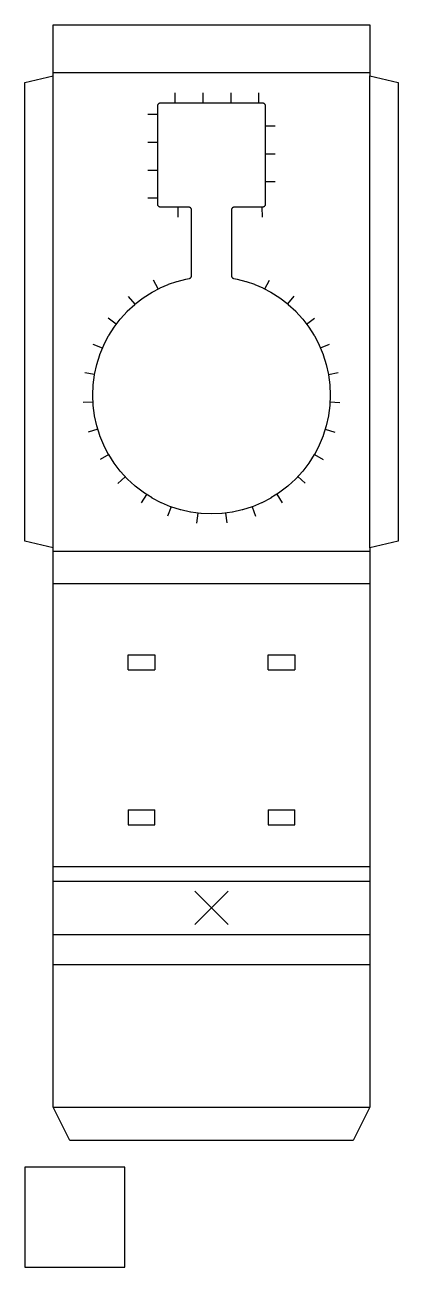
# Model space of a CAD drawing. Extents: x 0 to 112, y 0 to 373.
import ezdxf

# ---------------------------------------------------------------- set-up
doc = ezdxf.new("R2010")
doc.units = 0
for name, color, linetype in [('KONTROLLE_30MM', 7, 'Continuous'), ('RILLEN_BERG', 5, 'Continuous'), ('RILLEN_TAL', 3, 'Continuous'), ('SCHNEIDEN', 1, 'Continuous')]:
    doc.layers.add(name, color=color, linetype=linetype)

msp = doc.modelspace()

# ---------------------------------------------------------------- linework, layer by layer
at = {"layer": 'KONTROLLE_30MM', "color": 7}
msp.add_lwpolyline([(30, 0), (30, 30), (0, 30), (0, 0)], close=True, dxfattribs=at)
at = {"layer": 'RILLEN_BERG', "color": 5}
for points in [[(8.47, 358.35), (103.57, 358.35)], [(8.47, 214.75), (103.57, 214.75)], [(8.47, 205), (103.57, 205)], [(8.47, 120.2), (103.57, 120.2)], [(8.47, 90.8), (103.57, 90.8)], [(8.47, 48), (103.57, 48)]]:
    msp.add_lwpolyline(points, dxfattribs=at)
at = {"layer": 'RILLEN_TAL', "color": 3}
for points in [[(8.47, 215.75), (8.47, 357.35)], [(103.57, 215.75), (103.57, 357.35)], [(31.02, 179.2), (39.02, 179.2)], [(73.03, 179.2), (81.03, 179.2)], [(31.02, 137.2), (39.02, 137.2)], [(73.03, 137.2), (81.03, 137.2)], [(8.47, 115.75), (103.57, 115.75)], [(8.47, 99.75), (103.57, 99.75)]]:
    msp.add_lwpolyline(points, dxfattribs=at)
at = {"layer": 'SCHNEIDEN', "color": 1}
for points in [[(0, 355.35), (0, 355.35), (8.47, 357.35), (8.47, 357.35), (8.47, 357.35), (8.47, 357.35), (8.47, 357.35), (8.47, 357.35), (8.47, 357.35), (8.47, 357.35), (8.47, 357.35), (8.47, 357.35), (8.47, 357.35), (8.47, 357.35), (8.47, 357.35), (8.47, 357.35), (8.47, 357.35), (8.47, 372.6), (8.47, 372.6), (8.47, 372.6), (103.57, 372.6), (103.57, 372.6), (103.57, 372.6), (103.57, 357.35), (103.57, 357.35), (103.57, 357.35), (103.57, 357.35), (103.57, 357.35), (103.57, 357.35), (103.57, 357.35), (103.57, 357.35), (103.57, 357.35), (103.57, 357.35), (103.57, 357.35), (103.58, 357.35), (103.58, 357.35), (103.58, 357.35), (103.58, 357.35), (112.05, 355.35), (112.05, 355.35), (112.05, 355.35), (112.05, 217.75), (112.05, 217.75), (112.05, 217.75), (103.58, 215.75), (103.58, 215.75), (103.58, 215.75), (103.58, 215.75), (103.57, 215.75), (103.57, 215.75), (103.57, 215.75), (103.57, 215.75), (103.57, 215.75), (103.57, 215.75), (103.57, 215.75), (103.57, 215.75), (103.57, 215.75), (103.57, 215.75), (103.57, 215.75), (103.57, 48), (103.57, 48), (103.57, 48), (103.57, 48), (103.57, 48), (98.57, 38), (98.57, 38), (98.57, 38), (13.47, 38), (13.47, 38), (13.47, 38), (8.47, 48), (8.47, 48), (8.47, 48), (8.47, 48), (8.47, 48), (8.47, 215.75), (8.47, 215.75), (8.47, 215.75), (8.47, 215.75), (8.47, 215.75), (8.47, 215.75), (8.47, 215.75), (8.47, 215.75), (8.47, 215.75), (8.47, 215.75), (8.47, 215.75), (8.47, 215.75), (8.47, 215.75), (8.47, 215.75), (8.47, 215.75), (0, 217.75), (0, 217.75), (0, 217.75), (0, 355.35)], [(52.93, 226.04), (52.86, 226.04), (49.83, 226.44), (49.77, 226.46), (46.79, 227.12), (46.72, 227.14), (43.83, 228.05), (43.76, 228.08), (40.97, 229.24), (40.9, 229.27), (38.23, 230.66), (38.17, 230.7), (35.57, 232.35), (35.52, 232.39), (33.09, 234.26), (33.04, 234.3), (30.8, 236.37), (30.75, 236.42), (28.7, 238.65), (28.66, 238.71), (26.82, 241.1), (26.78, 241.16), (25.17, 243.7), (25.14, 243.76), (23.73, 246.46), (23.7, 246.53), (22.53, 249.34), (22.51, 249.4), (21.6, 252.3), (21.58, 252.37), (20.92, 255.33), (20.91, 255.4), (20.52, 258.41), (20.51, 258.48), (20.38, 261.52), (20.38, 261.58), (20.51, 264.59), (20.51, 264.66), (20.9, 267.66), (20.92, 267.72), (21.57, 270.68), (21.58, 270.75), (22.49, 273.65), (22.52, 273.72), (23.69, 276.55), (23.72, 276.61), (25.14, 279.34), (25.17, 279.4), (26.77, 281.92), (26.81, 281.97), (28.63, 284.36), (28.67, 284.41), (30.71, 286.65), (30.76, 286.7), (33, 288.77), (33.06, 288.81), (35.49, 290.69), (35.55, 290.73), (38.17, 292.41), (38.23, 292.44), (40.56, 293.67), (40.61, 293.7), (43.05, 294.75), (43.11, 294.78), (45.63, 295.65), (45.69, 295.67), (48.29, 296.35), (48.35, 296.36), (49.35, 296.54), (49.44, 296.57), (49.52, 296.59), (49.59, 296.62), (49.66, 296.66), (49.73, 296.71), (49.78, 296.76), (49.84, 296.82), (49.89, 296.89), (49.93, 296.95), (49.96, 297.02), (49.99, 297.1), (50.01, 297.18), (50.02, 297.25), (50.02, 297.35), (50.02, 317.08), (50.02, 317.18), (50.01, 317.26), (49.99, 317.33), (49.96, 317.41), (49.93, 317.48), (49.89, 317.54), (49.84, 317.61), (49.79, 317.67), (49.73, 317.72), (49.67, 317.76), (49.6, 317.81), (49.53, 317.84), (49.46, 317.86), (49.38, 317.88), (49.3, 317.9), (49.21, 317.9), (40.81, 317.9), (40.76, 317.9), (40.72, 317.9), (40.63, 317.91), (40.62, 317.92), (40.53, 317.94), (40.52, 317.94), (40.44, 317.97), (40.43, 317.97), (40.34, 318.01), (40.34, 318.02), (40.26, 318.07), (40.25, 318.07), (40.18, 318.13), (40.17, 318.13), (40.11, 318.2), (40.1, 318.21), (40.05, 318.28), (40.04, 318.29), (39.99, 318.36), (39.99, 318.37), (39.95, 318.45), (39.94, 318.46), (39.91, 318.55), (39.91, 318.56), (39.89, 318.64), (39.89, 318.66), (39.88, 318.74), (39.88, 318.79), (39.87, 318.83), (39.87, 348.27), (39.88, 348.31), (39.88, 348.36), (39.89, 348.45), (39.89, 348.46), (39.91, 348.54), (39.91, 348.55), (39.94, 348.64), (39.95, 348.65), (39.99, 348.73), (39.99, 348.74), (40.04, 348.82), (40.05, 348.82), (40.1, 348.89), (40.11, 348.9), (40.17, 348.97), (40.18, 348.97), (40.25, 349.03), (40.26, 349.04), (40.34, 349.08), (40.35, 349.09), (40.43, 349.13), (40.44, 349.13), (40.52, 349.16), (40.53, 349.16), (40.62, 349.18), (40.63, 349.19), (40.72, 349.2), (40.76, 349.2), (40.81, 349.2), (71.24, 349.2), (71.29, 349.2), (71.33, 349.2), (71.42, 349.19), (71.43, 349.18), (71.52, 349.16), (71.53, 349.16), (71.61, 349.13), (71.62, 349.13), (71.71, 349.09), (71.71, 349.08), (71.79, 349.04), (71.8, 349.03), (71.87, 348.97), (71.88, 348.97), (71.94, 348.9), (71.95, 348.89), (72, 348.82), (72.01, 348.81), (72.06, 348.74), (72.06, 348.73), (72.1, 348.65), (72.11, 348.64), (72.14, 348.55), (72.14, 348.54), (72.16, 348.46), (72.16, 348.44), (72.17, 348.36), (72.17, 348.31), (72.18, 348.27), (72.18, 318.83), (72.17, 318.79), (72.17, 318.74), (72.16, 318.66), (72.16, 318.64), (72.14, 318.56), (72.14, 318.55), (72.11, 318.46), (72.1, 318.45), (72.06, 318.37), (72.06, 318.36), (72.01, 318.29), (72, 318.28), (71.95, 318.21), (71.94, 318.2), (71.88, 318.13), (71.87, 318.13), (71.8, 318.07), (71.79, 318.06), (71.71, 318.02), (71.7, 318.01), (71.62, 317.97), (71.61, 317.97), (71.53, 317.94), (71.52, 317.94), (71.43, 317.92), (71.42, 317.91), (71.33, 317.9), (71.29, 317.9), (71.24, 317.9), (62.84, 317.9), (62.75, 317.9), (62.67, 317.88), (62.59, 317.86), (62.52, 317.84), (62.45, 317.81), (62.38, 317.76), (62.32, 317.72), (62.26, 317.67), (62.21, 317.61), (62.16, 317.54), (62.12, 317.48), (62.09, 317.41), (62.06, 317.33), (62.04, 317.26), (62.03, 317.18), (62.02, 317.08), (62.02, 297.35), (62.03, 297.25), (62.04, 297.18), (62.06, 297.1), (62.09, 297.02), (62.12, 296.95), (62.16, 296.89), (62.21, 296.82), (62.27, 296.76), (62.32, 296.71), (62.39, 296.66), (62.46, 296.62), (62.53, 296.59), (62.61, 296.57), (62.7, 296.54), (63.7, 296.36), (63.76, 296.35), (66.36, 295.67), (66.42, 295.65), (68.94, 294.78), (69, 294.75), (71.44, 293.7), (71.49, 293.67), (73.82, 292.44), (73.88, 292.41), (76.5, 290.73), (76.56, 290.69), (78.99, 288.81), (79.05, 288.77), (81.29, 286.7), (81.34, 286.65), (83.38, 284.41), (83.42, 284.36), (85.24, 281.97), (85.28, 281.92), (86.88, 279.4), (86.91, 279.34), (88.33, 276.61), (88.36, 276.55), (89.53, 273.72), (89.56, 273.65), (90.47, 270.75), (90.48, 270.68), (91.13, 267.72), (91.15, 267.66), (91.54, 264.66), (91.54, 264.59), (91.67, 261.58), (91.67, 261.52), (91.54, 258.48), (91.53, 258.41), (91.14, 255.4), (91.13, 255.33), (90.47, 252.37), (90.45, 252.3), (89.54, 249.4), (89.52, 249.34), (88.35, 246.53), (88.32, 246.46), (86.91, 243.76), (86.88, 243.7), (85.27, 241.16), (85.23, 241.1), (83.39, 238.71), (83.35, 238.65), (81.3, 236.42), (81.25, 236.37), (79.01, 234.3), (78.96, 234.26), (76.53, 232.39), (76.48, 232.35), (73.88, 230.7), (73.82, 230.66), (71.15, 229.27), (71.08, 229.24), (68.29, 228.08), (68.22, 228.05), (65.33, 227.14), (65.26, 227.12), (62.28, 226.46), (62.22, 226.44), (59.19, 226.04), (59.12, 226.04), (56.06, 225.9), (55.99, 225.9)]]:
    msp.add_lwpolyline(points, close=True, dxfattribs=at)
for points in [[(45.15, 349.2), (45.15, 352.2)], [(53.53, 349.2), (53.53, 352.2)], [(61.9, 349.2), (61.9, 352.2)], [(70.28, 349.2), (70.28, 352.2)], [(39.87, 345.71), (36.87, 345.71)], [(72.18, 342.33), (75.18, 342.33)], [(39.87, 337.33), (36.87, 337.33)], [(72.18, 333.96), (75.18, 333.96)], [(39.87, 328.96), (36.87, 328.96)], [(72.18, 325.58), (75.18, 325.58)], [(39.87, 320.58), (36.87, 320.58)], [(45.96, 317.9), (45.96, 314.9)], [(71.09, 317.9), (71.26, 314.91)], [(40, 293.38), (38.6, 296.03)], [(71.99, 293.41), (73.39, 296.06)], [(33.09, 288.83), (31.16, 291.14)], [(78.91, 288.88), (80.82, 291.19)], [(27.43, 282.79), (25.05, 284.61)], [(84.57, 282.85), (86.96, 284.67)], [(23.31, 275.63), (20.53, 276.77)], [(88.72, 275.69), (91.49, 276.84)], [(91.12, 267.77), (94.07, 268.31)], [(20.91, 267.71), (17.96, 268.23)], [(20.47, 259.44), (17.47, 259.31)], [(91.59, 259.51), (94.58, 259.38)], [(21.91, 251.3), (19.05, 250.4)], [(90.16, 251.37), (93.02, 250.47)], [(25.17, 243.7), (22.58, 242.19)], [(86.91, 243.76), (89.52, 242.27)], [(30.14, 237.08), (27.92, 235.06)], [(81.96, 237.13), (84.17, 235.11)], [(36.48, 231.77), (34.87, 229.24)], [(75.63, 231.81), (77.24, 229.28)], [(43.87, 228.04), (42.86, 225.22)], [(68.25, 228.06), (69.28, 225.25)], [(51.92, 226.17), (51.53, 223.19)], [(60.19, 226.18), (60.59, 223.2)], [(31.02, 179.2), (31.02, 183.7), (39.02, 183.7), (39.02, 179.2)], [(73.03, 179.2), (73.03, 183.7), (81.03, 183.7), (81.03, 179.2)], [(31.02, 137.2), (31.02, 132.7), (39.02, 132.7), (39.02, 137.2)], [(73.03, 137.2), (73.03, 132.7), (81.03, 132.7), (81.03, 137.2)], [(51.02, 102.75), (61.02, 112.75)], [(51.02, 112.75), (61.02, 102.75)]]:
    msp.add_lwpolyline(points, dxfattribs=at)

doc.saveas('drawing.dxf')
